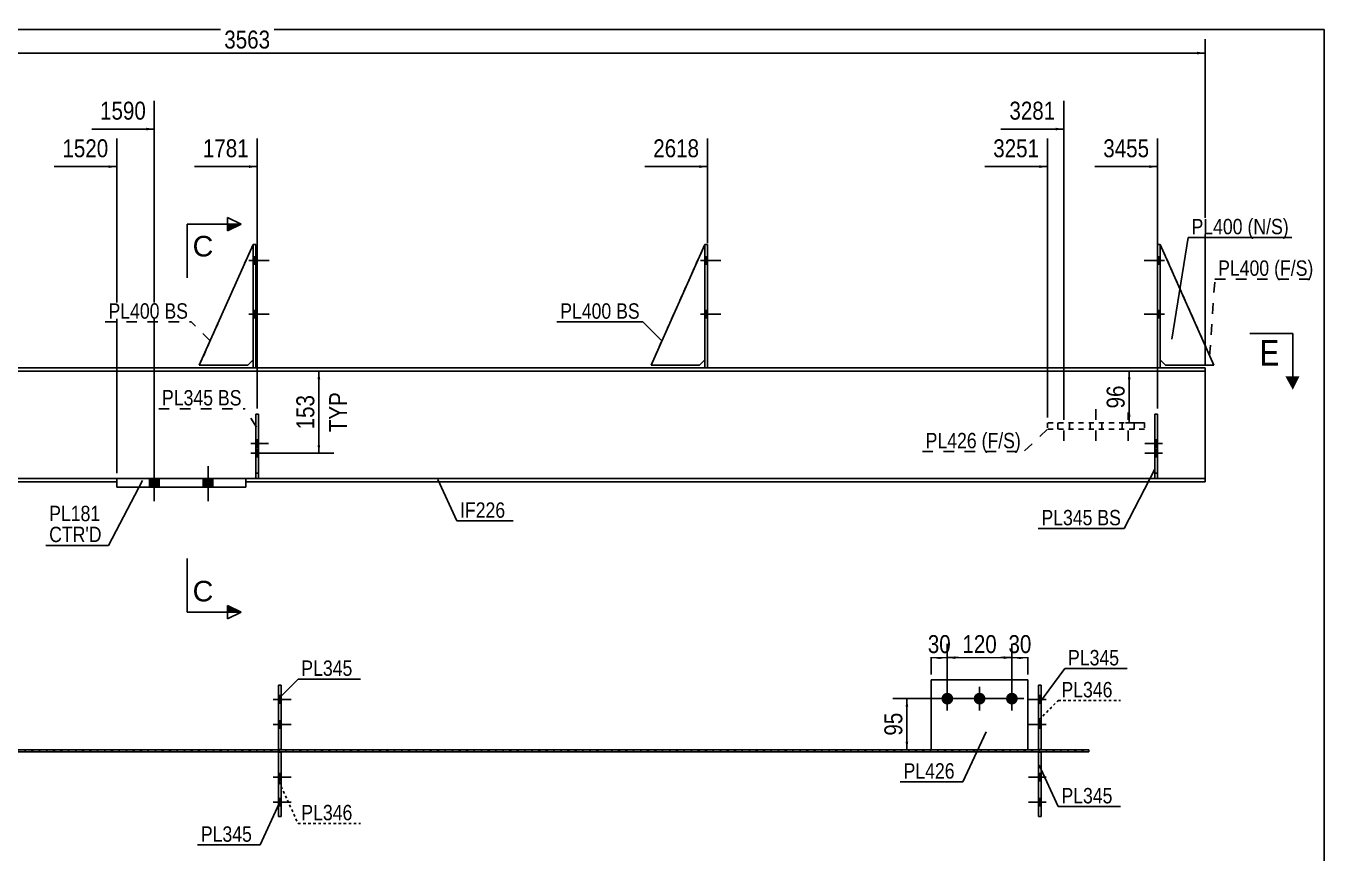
# Model space of a CAD drawing. Header units: millimetres. Extents: x -28 to 375, y -203 to 74.
# Drawn here: x 133.5 to 374.9, y -79.7 to 74.2 of the extents above; entities that cross this region are included whole.
import ezdxf

# ---------------------------------------------------------------- set-up
doc = ezdxf.new("R2010")
doc.units = ezdxf.units.MM
for name, pattern in [('DXK_LINE_DOT1', [1.8814, 0.9407, -0.9407]), ('DXK_LINE_DOT2', [3.9198, 1.9599, -1.9599]), ('DXK_LINE_DOT4', [0.9408, 0.4704, -0.4704])]:
    doc.linetypes.add(name, pattern=pattern)
doc.styles.add('Arial', font='ARIAL.TTF', dxfattribs={"height": 0.2})
doc.styles.add('Arial Narrow', font='ARIALN.TTF', dxfattribs={"height": 0.2})

# ---------------------------------------------------------------- blocks, each defined once
blk = doc.blocks.new('Unknown-623544159-1210')
at = {"color": 5, "linetype": 'Continuous'}
for p, q in [((374.85, 73.61), (-25.15, 73.61)), ((374.85, -203.39), (374.85, 73.61))]:
    blk.add_line(p, q, dxfattribs=at)
blk = doc.blocks.new('Part-623544159-4902 - 1231')
at = {"color": 7, "linetype": 'DXK_LINE_DOT1'}
for p, q in [((176.2, 2.03), (176.2, -9.97)), ((176.7, 2.03), (176.2, 2.03)), ((176.7, -9.97), (176.7, 2.03)), ((176.2, -9.97), (176.7, -9.97))]:
    blk.add_line(p, q, dxfattribs=at)
blk = doc.blocks.new('Bolt-623544159-1248 - 1231')
at = {"color": 3, "linetype": 'DXK_LINE_DOT2'}
for p, q in [((326.44, 2.9), (326.44, -3.9)), ((332.44, 2.9), (332.44, -3.9)), ((338.44, 2.9), (338.44, -3.9)), ((325.34, 0.4), (325.34, -0.8)), ((327.54, 0.4), (327.54, -0.8)), ((331.34, 0.4), (331.34, -0.8)), ((333.54, 0.4), (333.54, -0.8)), ((337.34, 0.4), (337.34, -0.8)), ((339.54, 0.4), (339.54, -0.8))]:
    blk.add_line(p, q, dxfattribs=at)
blk = doc.blocks.new('Part-623544159-1293 - 1231')
at = {"color": 2, "linetype": 'Continuous'}
for p, q in [((-1.62, 10), (352.75, 10)), ((175.7, 10.6), (92.2, 10.6)), ((259.7, 10.6), (176.2, 10.6)), ((343.89, 10.6), (260.2, 10.6)), ((352.75, 10.6), (344.39, 10.6)), ((352.75, 10.6), (352.75, 10))]:
    blk.add_line(p, q, dxfattribs=at)
at = {"color": 7, "linetype": 'DXK_LINE_DOT1'}
for p, q in [((176.2, 10.6), (175.7, 10.6)), ((260.2, 10.6), (259.7, 10.6)), ((344.39, 10.6), (343.89, 10.6))]:
    blk.add_line(p, q, dxfattribs=at)
blk = doc.blocks.new('Part-623544159-1439 - 1231')
at = {"color": 2, "linetype": 'Continuous'}
for p, q in [((344.39, 33.6), (343.89, 33.6)), ((343.89, 33.6), (343.89, 10.6)), ((344.39, 10.6), (344.39, 33.6)), ((343.89, 10.6), (344.39, 10.6))]:
    blk.add_line(p, q, dxfattribs=at)
blk = doc.blocks.new('Part-623544159-1315 - 1231')
at = {"color": 2, "linetype": 'Continuous'}
for p, q in [((1.86, -10.6), (1.86, -10)), ((8.2, -10), (1.86, -10)), ((150.33, -10.6), (1.86, -10.6)), ((150.33, -10), (8.7, -10))]:
    blk.add_line(p, q, dxfattribs=at)
at = {"color": 7, "linetype": 'DXK_LINE_DOT1'}
for p, q in [((8.7, -10), (8.2, -10)), ((150.33, -10.6), (150.33, -10))]:
    blk.add_line(p, q, dxfattribs=at)
blk = doc.blocks.new('Part-623544159-4914 - 1231')
at = {"color": 7, "linetype": 'DXK_LINE_DOT1'}
for p, q in [((165.7, 11.1), (175.7, 33.6)), ((175.7, 12.1), (174.7, 11.1)), ((174.7, 11.1), (165.7, 11.1))]:
    blk.add_line(p, q, dxfattribs=at)
blk = doc.blocks.new('Part-623544159-1368 - 1231')
at = {"color": 2, "linetype": 'Continuous'}
for p, q in [((150.33, -11.6), (150.33, -10)), ((174.33, -10), (150.33, -10)), ((174.33, -11.6), (150.33, -11.6)), ((174.33, -11.6), (174.33, -10))]:
    blk.add_line(p, q, dxfattribs=at)
blk = doc.blocks.new('Part-623544159-1440 - 1231')
at = {"color": 2, "linetype": 'Continuous'}
for p, q in [((354.39, 11.1), (344.39, 33.6)), ((344.39, 12.1), (345.39, 11.1)), ((345.39, 11.1), (354.39, 11.1))]:
    blk.add_line(p, q, dxfattribs=at)
at = {"color": 7, "linetype": 'DXK_LINE_DOT1'}
blk.add_line((344.39, 33.6), (344.39, 12.1), dxfattribs=at)
blk = doc.blocks.new('Part-623544159-1441 - 1231')
at = {"color": 7, "linetype": 'DXK_LINE_DOT1'}
for p, q in [((343.39, -9.97), (343.39, 2.03)), ((343.39, 2.03), (343.89, 2.03)), ((343.89, -9.97), (343.89, 2.03)), ((343.39, -8.97), (343.89, -8.97)), ((343.89, -9.97), (343.39, -9.97))]:
    blk.add_line(p, q, dxfattribs=at)
blk = doc.blocks.new('Part-623544159-1451 - 1231')
at = {"color": 2, "linetype": 'Continuous'}
for p, q in [((175.7, 10.6), (175.7, 33.6)), ((175.7, 33.6), (176.2, 33.6)), ((176.2, 33.6), (176.2, 10.6)), ((176.2, 10.6), (175.7, 10.6))]:
    blk.add_line(p, q, dxfattribs=at)
blk = doc.blocks.new('Part-623544159-1452 - 1231')
at = {"color": 2, "linetype": 'Continuous'}
for p, q in [((165.7, 11.1), (175.7, 33.6)), ((175.7, 12.1), (174.7, 11.1)), ((174.7, 11.1), (165.7, 11.1))]:
    blk.add_line(p, q, dxfattribs=at)
at = {"color": 7, "linetype": 'DXK_LINE_DOT1'}
blk.add_line((175.7, 33.6), (175.7, 12.1), dxfattribs=at)
blk = doc.blocks.new('Part-623544159-1453 - 1231')
at = {"color": 2, "linetype": 'Continuous'}
for p, q in [((176.2, -9.97), (176.2, 2.03)), ((176.2, 2.03), (176.7, 2.03)), ((176.7, 2.03), (176.7, -9.97)), ((176.7, -9.97), (176.2, -9.97))]:
    blk.add_line(p, q, dxfattribs=at)
at = {"color": 7, "linetype": 'DXK_LINE_DOT1'}
blk.add_line((176.2, -8.97), (176.7, -8.97), dxfattribs=at)
blk = doc.blocks.new('Part-623544159-1458 - 1231')
at = {"color": 2, "linetype": 'Continuous'}
for p, q in [((259.7, 10.6), (259.7, 33.6)), ((259.7, 33.6), (260.2, 33.6)), ((260.2, 33.6), (260.2, 10.6)), ((260.2, 10.6), (259.7, 10.6))]:
    blk.add_line(p, q, dxfattribs=at)
blk = doc.blocks.new('Bolt-623544159-4926 - 1231')
at = {"color": 3, "linetype": 'DXK_LINE_DOT2'}
for p, q in [((175.25, -3.48), (178.55, -3.48)), ((176.2, -2.78), (176.7, -2.78)), ((176.2, -4.18), (176.7, -4.18)), ((176.2, -4.57), (176.7, -4.57)), ((175.25, -5.27), (178.55, -5.27)), ((176.2, -5.97), (176.7, -5.97))]:
    blk.add_line(p, q, dxfattribs=at)
blk = doc.blocks.new('Part-623544159-1480 - 1231')
at = {"color": 7, "linetype": 'DXK_LINE_DOT1'}
for p, q in [((341.44, 0.4), (323.44, 0.4)), ((323.44, 0.4), (323.44, -0.8)), ((341.44, 0.4), (341.44, -0.8)), ((341.44, -0.8), (323.44, -0.8))]:
    blk.add_line(p, q, dxfattribs=at)
blk = doc.blocks.new('Part-623544159-1524 - 1231')
at = {"color": 2, "linetype": 'Continuous'}
for p, q in [((174.33, -10), (352.75, -10)), ((174.33, -10.6), (352.75, -10.6)), ((352.75, -10), (352.75, -10.6))]:
    blk.add_line(p, q, dxfattribs=at)
at = {"color": 7, "linetype": 'DXK_LINE_DOT1'}
blk.add_line((174.33, -10), (174.33, -10.6), dxfattribs=at)
blk = doc.blocks.new('Part-623544159-1540 - 1231')
at = {"color": 7, "linetype": 'DXK_LINE_DOT1'}
for p, q in [((-1.62, 10), (352.75, 10)), ((352.75, -10), (1.86, -10))]:
    blk.add_line(p, q, dxfattribs=at)
at = {"color": 2, "linetype": 'Continuous'}
blk.add_line((352.75, 10), (352.75, -10), dxfattribs=at)
blk = doc.blocks.new('Bolt-623544159-1542 - 1231')
at = {"linetype": 'Continuous'}
for points in [[(156.43, -11.6), (158.23, -11.6), (158.23, -10), (156.43, -10)], [(156.43, -11.6), (158.23, -11.6), (158.23, -10), (156.43, -10)], [(166.43, -11.6), (168.23, -11.6), (168.23, -10), (166.43, -10)], [(166.43, -11.6), (168.23, -11.6), (168.23, -10), (166.43, -10)]]:
    blk.add_hatch(color=3, dxfattribs=at).paths.add_polyline_path(points)
at = {"color": 3, "linetype": 'Continuous'}
for p, q in [((157.33, -14.2), (157.33, -7.7)), ((157.33, -14.2), (157.33, -7.7)), ((167.33, -14.2), (167.33, -7.7)), ((167.33, -14.2), (167.33, -7.7)), ((156.43, -11.6), (156.43, -10)), ((156.43, -11.6), (156.43, -10)), ((158.23, -11.6), (158.23, -10)), ((158.23, -11.6), (158.23, -10)), ((166.43, -11.6), (166.43, -10)), ((166.43, -11.6), (166.43, -10)), ((168.23, -11.6), (168.23, -10)), ((168.23, -11.6), (168.23, -10))]:
    blk.add_line(p, q, dxfattribs=at)
blk = doc.blocks.new('Bolt-623544159-1546 - 1231')
at = {"linetype": 'Continuous'}
for points in [[(344.39, 29.9), (344.39, 31.3), (343.89, 31.3), (343.89, 29.9)], [(344.39, 29.9), (344.39, 31.3), (343.89, 31.3), (343.89, 29.9)], [(344.39, 29.9), (344.39, 31.3), (343.89, 31.3), (343.89, 29.9)], [(344.39, 19.9), (344.39, 21.3), (343.89, 21.3), (343.89, 19.9)], [(344.39, 19.9), (344.39, 21.3), (343.89, 21.3), (343.89, 19.9)], [(344.39, 19.9), (344.39, 21.3), (343.89, 21.3), (343.89, 19.9)]]:
    blk.add_hatch(color=3, dxfattribs=at).paths.add_polyline_path(points)
at = {"color": 3, "linetype": 'Continuous'}
for p, q in [((345.19, 30.6), (341.39, 30.6)), ((345.19, 30.6), (341.39, 30.6)), ((345.19, 30.6), (341.39, 30.6)), ((344.39, 31.3), (343.89, 31.3)), ((344.39, 31.3), (343.89, 31.3)), ((344.39, 31.3), (343.89, 31.3)), ((344.39, 29.9), (343.89, 29.9)), ((344.39, 29.9), (343.89, 29.9)), ((344.39, 29.9), (343.89, 29.9)), ((345.19, 20.6), (341.39, 20.6)), ((345.19, 20.6), (341.39, 20.6)), ((345.19, 20.6), (341.39, 20.6)), ((344.39, 21.3), (343.89, 21.3)), ((344.39, 21.3), (343.89, 21.3)), ((344.39, 21.3), (343.89, 21.3)), ((344.39, 19.9), (343.89, 19.9)), ((344.39, 19.9), (343.89, 19.9)), ((344.39, 19.9), (343.89, 19.9))]:
    blk.add_line(p, q, dxfattribs=at)
blk = doc.blocks.new('Bolt-623544159-1550 - 1231')
at = {"linetype": 'Continuous'}
for points in [[(176.2, 29.9), (176.2, 31.3), (175.7, 31.3), (175.7, 29.9)], [(176.2, 29.9), (176.2, 31.3), (175.7, 31.3), (175.7, 29.9)], [(176.2, 29.9), (176.2, 31.3), (175.7, 31.3), (175.7, 29.9)], [(176.2, 19.9), (176.2, 21.3), (175.7, 21.3), (175.7, 19.9)], [(176.2, 19.9), (176.2, 21.3), (175.7, 21.3), (175.7, 19.9)], [(176.2, 19.9), (176.2, 21.3), (175.7, 21.3), (175.7, 19.9)]]:
    blk.add_hatch(color=3, dxfattribs=at).paths.add_polyline_path(points)
at = {"color": 3, "linetype": 'Continuous'}
for p, q in [((174.9, 30.6), (178.7, 30.6)), ((174.9, 30.6), (178.7, 30.6)), ((174.9, 30.6), (178.7, 30.6)), ((175.7, 31.3), (176.2, 31.3)), ((175.7, 31.3), (176.2, 31.3)), ((175.7, 31.3), (176.2, 31.3)), ((175.7, 29.9), (176.2, 29.9)), ((175.7, 29.9), (176.2, 29.9)), ((175.7, 29.9), (176.2, 29.9)), ((174.9, 20.6), (178.7, 20.6)), ((174.9, 20.6), (178.7, 20.6)), ((174.9, 20.6), (178.7, 20.6)), ((175.7, 21.3), (176.2, 21.3)), ((175.7, 21.3), (176.2, 21.3)), ((175.7, 21.3), (176.2, 21.3)), ((175.7, 19.9), (176.2, 19.9)), ((175.7, 19.9), (176.2, 19.9)), ((175.7, 19.9), (176.2, 19.9))]:
    blk.add_line(p, q, dxfattribs=at)
blk = doc.blocks.new('Bolt-623544159-1553 - 1231')
at = {"linetype": 'Continuous'}
for points in [[(260.2, 29.9), (260.2, 31.3), (259.7, 31.3), (259.7, 29.9)], [(260.2, 29.9), (260.2, 31.3), (259.7, 31.3), (259.7, 29.9)], [(260.2, 29.9), (260.2, 31.3), (259.7, 31.3), (259.7, 29.9)], [(260.2, 19.9), (260.2, 21.3), (259.7, 21.3), (259.7, 19.9)], [(260.2, 19.9), (260.2, 21.3), (259.7, 21.3), (259.7, 19.9)], [(260.2, 19.9), (260.2, 21.3), (259.7, 21.3), (259.7, 19.9)]]:
    blk.add_hatch(color=3, dxfattribs=at).paths.add_polyline_path(points)
at = {"color": 3, "linetype": 'Continuous'}
for p, q in [((258.9, 30.6), (262.7, 30.6)), ((258.9, 30.6), (262.7, 30.6)), ((258.9, 30.6), (262.7, 30.6)), ((259.7, 31.3), (260.2, 31.3)), ((259.7, 31.3), (260.2, 31.3)), ((259.7, 31.3), (260.2, 31.3)), ((259.7, 29.9), (260.2, 29.9)), ((259.7, 29.9), (260.2, 29.9)), ((259.7, 29.9), (260.2, 29.9)), ((258.9, 20.6), (262.7, 20.6)), ((258.9, 20.6), (262.7, 20.6)), ((258.9, 20.6), (262.7, 20.6)), ((259.7, 21.3), (260.2, 21.3)), ((259.7, 21.3), (260.2, 21.3)), ((259.7, 21.3), (260.2, 21.3)), ((259.7, 19.9), (260.2, 19.9)), ((259.7, 19.9), (260.2, 19.9)), ((259.7, 19.9), (260.2, 19.9))]:
    blk.add_line(p, q, dxfattribs=at)
blk = doc.blocks.new('Part-623544159-4901 - 1231')
at = {"color": 2, "linetype": 'Continuous'}
for p, q in [((249.7, 11.1), (259.7, 33.6)), ((259.7, 12.1), (258.7, 11.1)), ((258.7, 11.1), (249.7, 11.1))]:
    blk.add_line(p, q, dxfattribs=at)
at = {"color": 7, "linetype": 'DXK_LINE_DOT1'}
blk.add_line((259.7, 33.6), (259.7, 12.1), dxfattribs=at)
blk = doc.blocks.new('Part-623544159-4906 - 1231')
at = {"color": 2, "linetype": 'Continuous'}
for p, q in [((343.39, -9.97), (343.39, 2.03)), ((343.39, 2.03), (343.89, 2.03)), ((343.89, -9.97), (343.89, 2.03)), ((343.89, -9.97), (343.39, -9.97))]:
    blk.add_line(p, q, dxfattribs=at)
blk = doc.blocks.new('Part-623544159-4913 - 1231')
at = {"color": 7, "linetype": 'DXK_LINE_DOT1'}
for p, q in [((354.39, 11.1), (344.39, 33.6)), ((344.39, 12.1), (345.39, 11.1)), ((345.39, 11.1), (354.39, 11.1))]:
    blk.add_line(p, q, dxfattribs=at)
blk = doc.blocks.new('Part-623544159-4915 - 1231')
at = {"color": 7, "linetype": 'DXK_LINE_DOT1'}
for p, q in [((249.7, 11.1), (259.7, 33.6)), ((259.7, 12.1), (258.7, 11.1)), ((258.7, 11.1), (249.7, 11.1))]:
    blk.add_line(p, q, dxfattribs=at)
blk = doc.blocks.new('Bolt-623544159-4920 - 1231')
at = {"color": 3, "linetype": 'DXK_LINE_DOT2'}
for p, q in [((344.84, -3.48), (341.54, -3.48)), ((343.89, -2.78), (343.39, -2.78)), ((343.89, -4.18), (343.39, -4.18)), ((343.89, -4.57), (343.39, -4.57)), ((344.84, -5.27), (341.54, -5.27)), ((343.89, -5.97), (343.39, -5.97))]:
    blk.add_line(p, q, dxfattribs=at)
blk = doc.blocks.new('Bolt-623544159-4923 - 1231')
at = {"linetype": 'Continuous'}
for points in [[(176.2, -2.78), (176.2, -4.18), (176.7, -4.18), (176.7, -2.78)], [(176.2, -4.57), (176.2, -5.97), (176.7, -5.97), (176.7, -4.57)]]:
    blk.add_hatch(color=3, dxfattribs=at).paths.add_polyline_path(points)
at = {"color": 3, "linetype": 'Continuous'}
for p, q in [((175.25, -3.48), (178.55, -3.48)), ((176.2, -2.78), (176.7, -2.78)), ((176.2, -4.18), (176.7, -4.18)), ((176.2, -4.57), (176.7, -4.57)), ((175.25, -5.27), (178.55, -5.27)), ((176.2, -5.97), (176.7, -5.97))]:
    blk.add_line(p, q, dxfattribs=at)
blk = doc.blocks.new('Bolt-623544159-4929 - 1231')
at = {"linetype": 'Continuous'}
for points in [[(343.89, -4.18), (343.89, -2.78), (343.39, -2.78), (343.39, -4.18)], [(343.89, -5.97), (343.89, -4.57), (343.39, -4.57), (343.39, -5.97)]]:
    blk.add_hatch(color=3, dxfattribs=at).paths.add_polyline_path(points)
at = {"color": 3, "linetype": 'Continuous'}
for p, q in [((344.84, -3.48), (341.54, -3.48)), ((343.89, -2.78), (343.39, -2.78)), ((343.89, -4.18), (343.39, -4.18)), ((343.89, -4.57), (343.39, -4.57)), ((344.84, -5.27), (341.54, -5.27)), ((343.89, -5.97), (343.39, -5.97))]:
    blk.add_line(p, q, dxfattribs=at)
blk = doc.blocks.new('Bolt-623544159-2345 - 2341')
at = {"linetype": 'Continuous'}
for points in [[(305.9, -50.94, -1), (303.7, -50.94, -1)], [(311.9, -50.94, -1), (309.7, -50.94, -1)], [(317.9, -50.94, -1), (315.7, -50.94, -1)]]:
    blk.add_hatch(color=3, dxfattribs=at).paths.add_polyline_path(points)
at = {"color": 3, "linetype": 'Continuous'}
for p, q in [((304.8, -48.74), (304.8, -53.14)), ((310.8, -48.74), (310.8, -53.14)), ((316.8, -48.74), (316.8, -53.14)), ((302.6, -50.94), (307, -50.94)), ((308.6, -50.94), (313, -50.94)), ((314.6, -50.94), (319, -50.94))]:
    blk.add_line(p, q, dxfattribs=at)
blk = doc.blocks.new('Bolt-623544159-5061 - 2341')
at = {"linetype": 'Continuous'}
for points in [[(180.4, -64.84), (180.4, -66.24), (180.9, -66.24), (180.9, -64.84)], [(180.4, -69.51), (180.4, -70.91), (180.9, -70.91), (180.9, -69.51)]]:
    blk.add_hatch(color=3, dxfattribs=at).paths.add_polyline_path(points)
at = {"color": 3, "linetype": 'Continuous'}
for p, q in [((180.4, -64.84), (180.9, -64.84)), ((179.45, -65.54), (182.75, -65.54)), ((180.4, -66.24), (180.9, -66.24)), ((180.4, -69.51), (180.9, -69.51)), ((179.45, -70.21), (182.75, -70.21)), ((180.4, -70.91), (180.9, -70.91))]:
    blk.add_line(p, q, dxfattribs=at)
blk = doc.blocks.new('Part-623544159-2363 - 2341')
at = {"linetype": 'Continuous'}
h = blk.add_hatch(dxfattribs=at)
h.set_pattern_fill('', scale=0.3, style=0, pattern_type=0)
h.set_pattern_definition([(45, (331.1123, -60.8389), (-0.6735192, 0.6735192), [])])
h.paths.add_polyline_path([(13.61, -60.84), (331.11, -60.84), (331.11, -60.44), (13.61, -60.44)])
at = {"color": 2, "linetype": 'Continuous'}
for p, q in [((119.45, -60.44), (241.7, -60.44)), ((241.7, -60.84), (119.45, -60.84)), ((241.8, -60.44), (331.11, -60.44)), ((331.11, -60.84), (241.8, -60.84)), ((331.11, -60.44), (331.11, -60.84))]:
    blk.add_line(p, q, dxfattribs=at)
blk = doc.blocks.new('Part-623544159-5040 - 2341')
at = {"color": 2, "linetype": 'Continuous'}
for p, q in [((180.4, -60.41), (180.4, -48.41)), ((180.4, -48.41), (180.9, -48.41)), ((180.9, -48.41), (180.9, -60.41)), ((180.9, -60.41), (180.4, -60.41))]:
    blk.add_line(p, q, dxfattribs=at)
blk = doc.blocks.new('Part-623544159-2412 - 2341')
at = {"color": 2, "linetype": 'Continuous'}
for p, q in [((319.8, -47.44), (301.8, -47.44)), ((301.8, -47.44), (301.8, -60.44)), ((319.8, -60.44), (319.8, -47.44))]:
    blk.add_line(p, q, dxfattribs=at)
at = {"color": 7, "linetype": 'DXK_LINE_DOT1'}
blk.add_line((301.8, -60.44), (319.8, -60.44), dxfattribs=at)
blk = doc.blocks.new('Part-623544159-2418 - 2341')
at = {"color": 2, "linetype": 'Continuous'}
for p, q in [((180.4, -72.87), (180.4, -60.87)), ((180.4, -60.87), (180.9, -60.87)), ((180.9, -60.87), (180.9, -72.87)), ((180.9, -72.87), (180.4, -72.87))]:
    blk.add_line(p, q, dxfattribs=at)
blk = doc.blocks.new('Part-623544159-2430 - 2341')
at = {"color": 2, "linetype": 'Continuous'}
for p, q in [((322.26, -48.41), (321.76, -48.41)), ((321.76, -48.41), (321.76, -60.41)), ((322.26, -60.41), (322.26, -48.41)), ((321.76, -60.41), (322.26, -60.41))]:
    blk.add_line(p, q, dxfattribs=at)
blk = doc.blocks.new('Part-623544159-5044 - 2341')
at = {"color": 2, "linetype": 'Continuous'}
for p, q in [((322.26, -60.87), (321.76, -60.87)), ((321.76, -60.87), (321.76, -72.87)), ((322.26, -72.87), (322.26, -60.87)), ((321.76, -72.87), (322.26, -72.87))]:
    blk.add_line(p, q, dxfattribs=at)
blk = doc.blocks.new('Bolt-623544159-5058 - 2341')
at = {"linetype": 'Continuous'}
for points in [[(322.26, -51.77), (322.26, -50.37), (321.76, -50.37), (321.76, -51.77)], [(322.26, -56.44), (322.26, -55.04), (321.76, -55.04), (321.76, -56.44)]]:
    blk.add_hatch(color=3, dxfattribs=at).paths.add_polyline_path(points)
at = {"color": 3, "linetype": 'Continuous'}
for p, q in [((322.26, -50.37), (321.76, -50.37)), ((323.21, -51.07), (319.91, -51.07)), ((322.26, -51.77), (321.76, -51.77)), ((322.26, -55.04), (321.76, -55.04)), ((323.21, -55.74), (319.91, -55.74)), ((322.26, -56.44), (321.76, -56.44))]:
    blk.add_line(p, q, dxfattribs=at)
blk = doc.blocks.new('Bolt-623544159-5064 - 2341')
at = {"linetype": 'Continuous'}
for points in [[(180.9, -51.77), (180.9, -50.37), (180.4, -50.37), (180.4, -51.77)], [(180.9, -56.44), (180.9, -55.04), (180.4, -55.04), (180.4, -56.44)]]:
    blk.add_hatch(color=3, dxfattribs=at).paths.add_polyline_path(points)
at = {"color": 3, "linetype": 'Continuous'}
for p, q in [((180.4, -50.37), (180.9, -50.37)), ((179.45, -51.07), (182.75, -51.07)), ((180.4, -51.77), (180.9, -51.77)), ((180.4, -55.04), (180.9, -55.04)), ((179.45, -55.74), (182.75, -55.74)), ((180.4, -56.44), (180.9, -56.44))]:
    blk.add_line(p, q, dxfattribs=at)
blk = doc.blocks.new('Bolt-623544159-5067 - 2341')
at = {"linetype": 'Continuous'}
for points in [[(321.76, -64.84), (321.76, -66.24), (322.26, -66.24), (322.26, -64.84)], [(321.76, -69.51), (321.76, -70.91), (322.26, -70.91), (322.26, -69.51)]]:
    blk.add_hatch(color=3, dxfattribs=at).paths.add_polyline_path(points)
at = {"color": 3, "linetype": 'Continuous'}
for p, q in [((322.26, -64.84), (321.76, -64.84)), ((323.21, -65.54), (319.91, -65.54)), ((322.26, -66.24), (321.76, -66.24)), ((322.26, -69.51), (321.76, -69.51)), ((323.21, -70.21), (319.91, -70.21)), ((322.26, -70.91), (321.76, -70.91))]:
    blk.add_line(p, q, dxfattribs=at)
blk = doc.blocks.new('StraightDimension-623544159-7993 - 1231')
at = {"linetype": 'Continuous'}
blk.add_hatch(color=4, dxfattribs=at).paths.add_polyline_path([(324.94, 55.31), (326.44, 55.06), (324.94, 54.81)])
at = {"color": 4, "linetype": 'Continuous'}
for p, q in [((326.44, 1.4), (326.44, 60.31)), ((314.78, 55.06), (326.44, 55.06))]:
    blk.add_line(p, q, dxfattribs=at)
at = {"color": 0}
blk.add_wipeout([(325.57, 56.11), (325.57, 61.01), (315.64, 61.01), (315.64, 56.11)], dxfattribs=at)
at = {"color": 4, "style": 'Arial Narrow'}
blk.add_text('3281', height=3.34, dxfattribs=at).set_placement((316.34, 56.81))
blk = doc.blocks.new('StraightDimension-623544159-7994 - 1231')
at = {"linetype": 'Continuous'}
blk.add_hatch(color=4, dxfattribs=at).paths.add_polyline_path([(321.94, 48.31), (323.44, 48.06), (321.94, 47.81)])
at = {"color": 4, "linetype": 'Continuous'}
for p, q in [((323.44, 1.4), (323.44, 53.31)), ((311.78, 48.06), (323.44, 48.06))]:
    blk.add_line(p, q, dxfattribs=at)
at = {"color": 0}
blk.add_wipeout([(322.57, 49.11), (322.57, 54.01), (312.64, 54.01), (312.64, 49.11)], dxfattribs=at)
at = {"color": 4, "style": 'Arial Narrow'}
blk.add_text('3251', height=3.34, dxfattribs=at).set_placement((313.34, 49.81))
blk = doc.blocks.new('StraightDimension-623544159-7998 - 1231')
at = {"linetype": 'Continuous'}
blk.add_hatch(color=4, dxfattribs=at).paths.add_polyline_path([(148.83, 48.31), (150.33, 48.06), (148.83, 47.81)])
at = {"color": 4, "linetype": 'Continuous'}
for p, q in [((150.33, -9), (150.33, 53.31)), ((138.68, 48.06), (150.33, 48.06))]:
    blk.add_line(p, q, dxfattribs=at)
at = {"color": 0}
blk.add_wipeout([(149.47, 49.11), (149.47, 54.01), (139.54, 54.01), (139.54, 49.11)], dxfattribs=at)
at = {"color": 4, "style": 'Arial Narrow'}
blk.add_text('1520', height=3.34, dxfattribs=at).set_placement((140.24, 49.81))
blk = doc.blocks.new('StraightDimension-623544159-1639 - 1231')
at = {"linetype": 'Continuous'}
for points in [[(187.68, 8.5), (187.93, 10), (188.18, 8.5)], [(188.18, -3.77), (187.93, -5.27), (187.68, -3.77)]]:
    blk.add_hatch(color=4, dxfattribs=at).paths.add_polyline_path(points)
at = {"color": 4, "linetype": 'Continuous'}
for p, q in [((187.93, -5.27), (187.93, 10)), ((188.18, 10), (190.73, 10)), ((178.63, -5.27), (190.73, -5.27))]:
    blk.add_line(p, q, dxfattribs=at)
at = {"color": 0}
blk.add_wipeout([(187.78, 6.26), (182.88, 6.26), (182.88, -1.53), (187.78, -1.53)], dxfattribs=at)
at = {"color": 4, "style": 'Arial Narrow'}
blk.add_text('153', height=3.34, rotation=90.0002, dxfattribs=at).set_placement((187.08, -0.83))
at = {"color": 0, "linetype": 'Continuous'}
blk.add_wipeout([(193.88, 6.79), (188.98, 6.79), (188.98, -2.06), (193.88, -2.06)], dxfattribs=at)
at = {"color": 4, "linetype": 'Continuous', "style": 'Arial Narrow'}
blk.add_text('TYP', height=3.34, rotation=90.0002, dxfattribs=at).set_placement((193.18, -1.36))
blk = doc.blocks.new('StraightDimension-623544159-1654 - 1231')
at = {"linetype": 'Continuous'}
for points in [[(338.37, 8.5), (338.62, 10), (338.87, 8.5)], [(338.87, 1.9), (338.62, 0.4), (338.37, 1.9)]]:
    blk.add_hatch(color=4, dxfattribs=at).paths.add_polyline_path(points)
at = {"color": 4, "linetype": 'Continuous'}
for p, q in [((337.91, 10), (341.42, 10)), ((338.62, 0.4), (338.62, 10)), ((337.91, 0.4), (341.42, 0.4))]:
    blk.add_line(p, q, dxfattribs=at)
at = {"color": 0}
blk.add_wipeout([(338.47, 8.03), (333.57, 8.03), (333.57, 2.37), (338.47, 2.37)], dxfattribs=at)
at = {"color": 4, "style": 'Arial Narrow'}
blk.add_text('96', height=3.34, rotation=90.0002, dxfattribs=at).set_placement((337.77, 3.07))
blk = doc.blocks.new('StraightDimension-623544159-1674 - 1231')
at = {"linetype": 'Continuous'}
blk.add_hatch(color=4, dxfattribs=at).paths.add_polyline_path([(351.25, 69.44), (352.75, 69.19), (351.25, 68.94)])
at = {"color": 4, "linetype": 'Continuous'}
for p, q in [((352.75, 11), (352.75, 71.79)), ((-3.53, 69.19), (352.75, 69.19))]:
    blk.add_line(p, q, dxfattribs=at)
at = {"color": 0}
blk.add_wipeout([(179.57, 69.34), (179.57, 74.24), (169.64, 74.24), (169.64, 69.34)], dxfattribs=at)
at = {"color": 4, "style": 'Arial Narrow'}
blk.add_text('3563', height=3.34, dxfattribs=at).set_placement((170.34, 70.04))
blk = doc.blocks.new('StraightDimension-623544159-7992 - 1231')
at = {"linetype": 'Continuous'}
blk.add_hatch(color=4, dxfattribs=at).paths.add_polyline_path([(342.39, 48.31), (343.89, 48.06), (342.39, 47.81)])
at = {"color": 4, "linetype": 'Continuous'}
for p, q in [((343.89, 3.03), (343.89, 53.31)), ((332.23, 48.06), (343.89, 48.06))]:
    blk.add_line(p, q, dxfattribs=at)
at = {"color": 0}
blk.add_wipeout([(343.03, 49.11), (343.03, 54.01), (333.1, 54.01), (333.1, 49.11)], dxfattribs=at)
at = {"color": 4, "style": 'Arial Narrow'}
blk.add_text('3455', height=3.34, dxfattribs=at).set_placement((333.8, 49.81))
blk = doc.blocks.new('StraightDimension-623544159-7995 - 1231')
at = {"linetype": 'Continuous'}
blk.add_hatch(color=4, dxfattribs=at).paths.add_polyline_path([(258.7, 48.31), (260.2, 48.06), (258.7, 47.81)])
at = {"color": 4, "linetype": 'Continuous'}
for p, q in [((260.2, 33.84), (260.2, 53.31)), ((248.55, 48.06), (260.2, 48.06))]:
    blk.add_line(p, q, dxfattribs=at)
at = {"color": 0}
blk.add_wipeout([(259.34, 49.11), (259.34, 54.01), (249.41, 54.01), (249.41, 49.11)], dxfattribs=at)
at = {"color": 4, "style": 'Arial Narrow'}
blk.add_text('2618', height=3.34, dxfattribs=at).set_placement((250.11, 49.81))
blk = doc.blocks.new('StraightDimension-623544159-7996 - 1231')
at = {"linetype": 'Continuous'}
blk.add_hatch(color=4, dxfattribs=at).paths.add_polyline_path([(174.95, 48.31), (176.45, 48.06), (174.95, 47.81)])
at = {"color": 4, "linetype": 'Continuous'}
for p, q in [((176.45, 3.03), (176.45, 53.31)), ((164.79, 48.06), (176.45, 48.06))]:
    blk.add_line(p, q, dxfattribs=at)
at = {"color": 0}
blk.add_wipeout([(175.59, 49.11), (175.59, 54.01), (165.66, 54.01), (165.66, 49.11)], dxfattribs=at)
at = {"color": 4, "style": 'Arial Narrow'}
blk.add_text('1781', height=3.34, dxfattribs=at).set_placement((166.36, 49.81))
blk = doc.blocks.new('StraightDimension-623544159-7997 - 1231')
at = {"linetype": 'Continuous'}
blk.add_hatch(color=4, dxfattribs=at).paths.add_polyline_path([(155.83, 55.31), (157.33, 55.06), (155.83, 54.81)])
at = {"color": 4, "linetype": 'Continuous'}
for p, q in [((157.33, -9), (157.33, 60.31)), ((145.68, 55.06), (157.33, 55.06))]:
    blk.add_line(p, q, dxfattribs=at)
at = {"color": 0}
blk.add_wipeout([(156.47, 56.11), (156.47, 61.01), (146.54, 61.01), (146.54, 56.11)], dxfattribs=at)
at = {"color": 4, "style": 'Arial Narrow'}
blk.add_text('1590', height=3.34, dxfattribs=at).set_placement((147.24, 56.81))
blk = doc.blocks.new('StraightDimension-623544159-2490 - 2341')
at = {"linetype": 'Continuous'}
for points in [[(297.03, -52.44), (297.28, -50.94), (297.53, -52.44)], [(297.53, -58.94), (297.28, -60.44), (297.03, -58.94)]]:
    blk.add_hatch(color=4, dxfattribs=at).paths.add_polyline_path(points)
at = {"color": 4, "linetype": 'Continuous'}
for p, q in [((315.8, -50.94), (294.68, -50.94)), ((297.28, -60.44), (297.28, -50.94)), ((309.8, -60.44), (294.68, -60.44))]:
    blk.add_line(p, q, dxfattribs=at)
at = {"color": 0}
blk.add_wipeout([(297.13, -52.86), (292.23, -52.86), (292.23, -58.52), (297.13, -58.52)], dxfattribs=at)
at = {"color": 4, "style": 'Arial Narrow'}
blk.add_text('95', height=3.34, rotation=90.0002, dxfattribs=at).set_placement((296.43, -57.82))
blk = doc.blocks.new('StraightDimension-623544159-2459 - 2341')
at = {"linetype": 'Continuous'}
for points in [[(303.3, -43.56), (301.8, -43.31), (303.3, -43.06)], [(303.3, -43.06), (304.8, -43.31), (303.3, -43.56)]]:
    blk.add_hatch(color=4, dxfattribs=at).paths.add_polyline_path(points)
at = {"color": 4, "linetype": 'Continuous'}
for p, q in [((301.8, -46.44), (301.8, -40.71)), ((304.8, -49.94), (304.8, -40.71)), ((301.8, -43.31), (304.8, -43.31))]:
    blk.add_line(p, q, dxfattribs=at)
at = {"color": 0}
blk.add_wipeout([(306.14, -43.16), (306.14, -38.26), (300.47, -38.26), (300.47, -43.16)], dxfattribs=at)
at = {"color": 4, "style": 'Arial Narrow'}
blk.add_text('30', height=3.34, dxfattribs=at).set_placement((301.17, -42.46))
blk = doc.blocks.new('StraightDimension-623544159-2469 - 2341')
at = {"linetype": 'Continuous'}
for points in [[(318.3, -43.56), (316.8, -43.31), (318.3, -43.06)], [(318.3, -43.06), (319.8, -43.31), (318.3, -43.56)]]:
    blk.add_hatch(color=4, dxfattribs=at).paths.add_polyline_path(points)
at = {"color": 4, "linetype": 'Continuous'}
for p, q in [((316.8, -49.94), (316.8, -40.71)), ((319.8, -46.44), (319.8, -40.71)), ((316.8, -43.31), (319.8, -43.31))]:
    blk.add_line(p, q, dxfattribs=at)
at = {"color": 0}
blk.add_wipeout([(321.14, -43.16), (321.14, -38.26), (315.47, -38.26), (315.47, -43.16)], dxfattribs=at)
at = {"color": 4, "style": 'Arial Narrow'}
blk.add_text('30', height=3.34, dxfattribs=at).set_placement((316.17, -42.46))
blk = doc.blocks.new('StraightDimension-623544159-2479 - 2341')
at = {"linetype": 'Continuous'}
for points in [[(306.3, -43.56), (304.8, -43.31), (306.3, -43.06)], [(315.3, -43.06), (316.8, -43.31), (315.3, -43.56)]]:
    blk.add_hatch(color=4, dxfattribs=at).paths.add_polyline_path(points)
at = {"color": 4, "linetype": 'Continuous'}
for p, q in [((304.8, -49.94), (304.8, -40.71)), ((316.8, -49.94), (316.8, -40.71)), ((304.8, -43.31), (316.8, -43.31))]:
    blk.add_line(p, q, dxfattribs=at)
at = {"color": 0}
blk.add_wipeout([(314.7, -43.16), (314.7, -38.26), (306.9, -38.26), (306.9, -43.16)], dxfattribs=at)
at = {"color": 4, "style": 'Arial Narrow'}
blk.add_text('120', height=3.34, dxfattribs=at).set_placement((307.6, -42.46))
blk = doc.blocks.new('Mark-623544159-1520 - 1231')
at = {"color": 0}
blk.add_wipeout([(222.59, -17.28), (222.59, -14.28), (214.18, -14.28), (214.18, -17.28)], dxfattribs=at)
blk.add_wipeout([(222.59, -17.28), (222.59, -14.28), (214.18, -14.28), (214.18, -17.28)], dxfattribs=at)
at = {"color": 7, "linetype": 'Continuous'}
for p, q in [((210.05, -10.15), (213.58, -17.88)), ((213.58, -17.88), (224.09, -17.88))]:
    blk.add_line(p, q, dxfattribs=at)
at = {"color": 3, "style": 'Arial Narrow'}
blk.add_text('IF226', height=2.863, dxfattribs=at).set_placement((214.18, -17.28))
blk = doc.blocks.new('Mark-623544159-1364 - 1231')
at = {"color": 7, "linetype": 'Continuous'}
blk.add_line((155.16, -10.35), (148.78, -22.41), dxfattribs=at)
at = {"color": 0}
blk.add_wipeout([(147.28, -17.91), (147.28, -14.91), (137.78, -14.91), (137.78, -17.91)], dxfattribs=at)
blk.add_wipeout([(147.28, -17.91), (147.28, -14.91), (137.78, -14.91), (137.78, -17.91)], dxfattribs=at)
blk.add_wipeout([(147.53, -21.81), (147.53, -18.81), (137.78, -18.81), (137.78, -21.81)], dxfattribs=at)
blk.add_wipeout([(147.53, -21.81), (147.53, -18.81), (137.78, -18.81), (137.78, -21.81)], dxfattribs=at)
at = {"color": 7, "linetype": 'Continuous'}
blk.add_line((137.18, -22.41), (148.78, -22.41), dxfattribs=at)
at = {"color": 3, "style": 'Arial Narrow'}
blk.add_text('PL181', height=2.863, dxfattribs=at).set_placement((137.78, -17.91))
at = {"color": 1, "style": 'Arial Narrow'}
blk.add_text("CTR'D", height=2.863, dxfattribs=at).set_placement((137.78, -21.81))
blk = doc.blocks.new('Mark-623544159-1476 - 1231')
at = {"color": 0}
blk.add_wipeout([(310.27, -4.35), (310.27, -1.35), (300.77, -1.35), (300.77, -4.35)], dxfattribs=at)
blk.add_wipeout([(310.27, -4.35), (310.27, -1.35), (300.77, -1.35), (300.77, -4.35)], dxfattribs=at)
blk.add_wipeout([(318.47, -4.35), (318.47, -1.35), (311.17, -1.35), (311.17, -4.35)], dxfattribs=at)
blk.add_wipeout([(318.47, -4.35), (318.47, -1.35), (311.17, -1.35), (311.17, -4.35)], dxfattribs=at)
at = {"color": 7, "linetype": 'DXK_LINE_DOT2'}
for p in [(323.44, -0.8), (300.17, -4.95)]:
    blk.add_line(p, (319.07, -4.95), dxfattribs=at)
at = {"color": 3, "style": 'Arial Narrow'}
for s, p in [('PL426', (300.77, -4.35)), ('(F/', (311.17, -4.35)), ('S)', (315.18, -4.35))]:
    blk.add_text(s, height=2.863, dxfattribs=at).set_placement(p)
blk = doc.blocks.new('Mark-623544159-3813 - 1231')
at = {"color": 0}
blk.add_wipeout([(359.72, 35.48), (359.72, 38.48), (350.21, 38.48), (350.21, 35.48)], dxfattribs=at)
blk.add_wipeout([(359.72, 35.48), (359.72, 38.48), (350.21, 38.48), (350.21, 35.48)], dxfattribs=at)
at = {"color": 7, "linetype": 'Continuous'}
blk.add_line((346.56, 15.94), (349.61, 34.88), dxfattribs=at)
at = {"color": 0}
blk.add_wipeout([(368.28, 35.48), (368.28, 38.48), (360.62, 38.48), (360.62, 35.48)], dxfattribs=at)
blk.add_wipeout([(368.28, 35.48), (368.28, 38.48), (360.62, 38.48), (360.62, 35.48)], dxfattribs=at)
at = {"color": 7, "linetype": 'Continuous'}
blk.add_line((349.61, 34.88), (368.88, 34.88), dxfattribs=at)
at = {"color": 3, "style": 'Arial Narrow'}
for s, p in [('PL400', (350.21, 35.48)), ('(N/', (360.62, 35.48)), ('S)', (365, 35.48))]:
    blk.add_text(s, height=2.863, dxfattribs=at).set_placement(p)
blk = doc.blocks.new('SectionMark-623544159-1871 - 1231')
at = {"linetype": 'Continuous'}
for points in [[(170.95, 36.1), (170.95, 37.35), (173.45, 37.35)], [(170.95, -34.84), (170.95, -33.59), (173.45, -34.84)]]:
    blk.add_hatch(color=30, dxfattribs=at).paths.add_polyline_path(points)
at = {"color": 30, "linetype": 'Continuous'}
for p, q in [((163.45, 37.35), (173.45, 37.35)), ((170.95, 36.1), (170.95, 38.6)), ((170.95, 38.6), (173.45, 37.35)), ((173.45, 37.35), (170.95, 36.1)), ((173.45, -34.84), (170.95, -33.59)), ((170.95, -33.59), (170.95, -36.09)), ((163.45, -34.84), (173.45, -34.84)), ((173.45, -34.84), (170.95, -36.09))]:
    blk.add_line(p, q, dxfattribs=at)
at = {"color": 0, "linetype": 'Continuous'}
for points in [[(168.31, 31.35), (168.31, 35.35), (164.45, 35.35), (164.45, 31.35)], [(168.31, -32.84), (168.31, -28.84), (164.45, -28.84), (164.45, -32.84)]]:
    blk.add_wipeout(points, dxfattribs=at)
at = {"color": 30, "linetype": 'Continuous'}
for p, q in [((163.45, 37.35), (163.45, 27.35)), ((163.45, -34.84), (163.45, -24.84))]:
    blk.add_line(p, q, dxfattribs=at)
at = {"color": 96, "linetype": 'Continuous', "style": 'Arial'}
for p in [(164.45, 31.35), (164.45, -32.84)]:
    blk.add_text('C', height=3.82, dxfattribs=at).set_placement(p)
blk = doc.blocks.new('SectionMark-623544159-1869 - 1231')
at = {"linetype": 'Continuous'}
blk.add_hatch(color=30, dxfattribs=at).paths.add_polyline_path([(370.3, 9.03), (369.05, 6.53), (367.67, 9.03)])
at = {"color": 30, "linetype": 'Continuous'}
blk.add_line((369.05, 17.03), (369.05, 9.03), dxfattribs=at)
at = {"color": 0, "linetype": 'Continuous'}
blk.add_wipeout([(366.55, 11.03), (366.55, 16.03), (362.89, 16.03), (362.89, 11.03)], dxfattribs=at)
at = {"color": 30, "linetype": 'Continuous'}
blk.add_line((369.05, 17.03), (361.05, 17.03), dxfattribs=at)
at = {"color": 6, "linetype": 'Continuous', "style": 'Arial Narrow'}
blk.add_text('E', height=4.77, dxfattribs=at).set_placement((362.89, 11.03))
blk = doc.blocks.new('MarkSet-623544159-5106 - 1231')
at = {"color": 0}
blk.add_wipeout([(242.31, 19.76), (242.31, 22.76), (232.81, 22.76), (232.81, 19.76)], dxfattribs=at)
blk.add_wipeout([(242.31, 19.76), (242.31, 22.76), (232.81, 22.76), (232.81, 19.76)], dxfattribs=at)
blk.add_wipeout([(247.6, 19.76), (247.6, 22.76), (243.21, 22.76), (243.21, 19.76)], dxfattribs=at)
blk.add_wipeout([(247.6, 19.76), (247.6, 22.76), (243.21, 22.76), (243.21, 19.76)], dxfattribs=at)
at = {"color": 7, "linetype": 'Continuous'}
for p in [(232.21, 19.16), (251.73, 15.63)]:
    blk.add_line(p, (248.2, 19.16), dxfattribs=at)
at = {"color": 3, "style": 'Arial Narrow'}
for s, p in [('PL400', (232.81, 19.76)), ('BS', (243.21, 19.76))]:
    blk.add_text(s, height=2.863, dxfattribs=at).set_placement(p)
blk = doc.blocks.new('Mark-623544159-5131 - 1231')
at = {"color": 0}
blk.add_wipeout([(364.67, 27.75), (364.67, 30.75), (355.16, 30.75), (355.16, 27.75)], dxfattribs=at)
blk.add_wipeout([(364.67, 27.75), (364.67, 30.75), (355.16, 30.75), (355.16, 27.75)], dxfattribs=at)
at = {"color": 7, "linetype": 'DXK_LINE_DOT2'}
blk.add_line((353.58, 12.88), (354.56, 27.15), dxfattribs=at)
at = {"color": 0}
blk.add_wipeout([(372.87, 27.75), (372.87, 30.75), (365.57, 30.75), (365.57, 27.75)], dxfattribs=at)
blk.add_wipeout([(372.87, 27.75), (372.87, 30.75), (365.57, 30.75), (365.57, 27.75)], dxfattribs=at)
at = {"color": 7, "linetype": 'DXK_LINE_DOT2'}
blk.add_line((354.56, 27.15), (373.47, 27.15), dxfattribs=at)
at = {"color": 3, "style": 'Arial Narrow'}
for s, p in [('PL400', (355.16, 27.75)), ('(F/', (365.57, 27.75)), ('S)', (369.58, 27.75))]:
    blk.add_text(s, height=2.863, dxfattribs=at).set_placement(p)
blk = doc.blocks.new('MarkSet-623544159-6966 - 1231')
at = {"color": 0}
blk.add_wipeout([(331.8, -18.68), (331.8, -15.68), (322.3, -15.68), (322.3, -18.68)], dxfattribs=at)
blk.add_wipeout([(331.8, -18.68), (331.8, -15.68), (322.3, -15.68), (322.3, -18.68)], dxfattribs=at)
blk.add_wipeout([(337.09, -18.68), (337.09, -15.68), (332.7, -15.68), (332.7, -18.68)], dxfattribs=at)
blk.add_wipeout([(337.09, -18.68), (337.09, -15.68), (332.7, -15.68), (332.7, -18.68)], dxfattribs=at)
at = {"color": 7, "linetype": 'Continuous'}
for p in [(343.39, -8.23), (321.7, -19.28)]:
    blk.add_line(p, (337.69, -19.28), dxfattribs=at)
at = {"color": 3, "style": 'Arial Narrow'}
for s, p in [('PL345', (322.3, -18.68)), ('BS', (332.7, -18.68))]:
    blk.add_text(s, height=2.863, dxfattribs=at).set_placement(p)
blk = doc.blocks.new('MarkSet-623544159-6993 - 1231')
at = {"color": 0}
blk.add_wipeout([(168.26, 3.62), (168.26, 6.62), (158.76, 6.62), (158.76, 3.62)], dxfattribs=at)
blk.add_wipeout([(168.26, 3.62), (168.26, 6.62), (158.76, 6.62), (158.76, 3.62)], dxfattribs=at)
blk.add_wipeout([(173.54, 3.62), (173.54, 6.62), (169.16, 6.62), (169.16, 3.62)], dxfattribs=at)
blk.add_wipeout([(173.54, 3.62), (173.54, 6.62), (169.16, 6.62), (169.16, 3.62)], dxfattribs=at)
at = {"color": 7, "linetype": 'DXK_LINE_DOT2'}
for p in [(158.16, 3.02), (176.33, -0.4)]:
    blk.add_line(p, (174.14, 3.02), dxfattribs=at)
at = {"color": 3, "style": 'Arial Narrow'}
for s, p in [('PL345', (158.76, 3.62)), ('BS', (169.16, 3.62))]:
    blk.add_text(s, height=2.863, dxfattribs=at).set_placement(p)
blk = doc.blocks.new('MarkSet-623544159-7883 - 1231')
at = {"color": 0}
blk.add_wipeout([(158.31, 19.77), (158.31, 22.77), (148.81, 22.77), (148.81, 19.77)], dxfattribs=at)
blk.add_wipeout([(158.31, 19.77), (158.31, 22.77), (148.81, 22.77), (148.81, 19.77)], dxfattribs=at)
blk.add_wipeout([(163.6, 19.77), (163.6, 22.77), (159.21, 22.77), (159.21, 19.77)], dxfattribs=at)
blk.add_wipeout([(163.6, 19.77), (163.6, 22.77), (159.21, 22.77), (159.21, 19.77)], dxfattribs=at)
at = {"color": 7, "linetype": 'DXK_LINE_DOT2'}
for p in [(148.21, 19.17), (167.73, 15.63)]:
    blk.add_line(p, (164.2, 19.17), dxfattribs=at)
at = {"color": 3, "style": 'Arial Narrow'}
for s, p in [('PL400', (148.81, 19.77)), ('BS', (159.21, 19.77))]:
    blk.add_text(s, height=2.863, dxfattribs=at).set_placement(p)
blk = doc.blocks.new('Mark-623544159-2408 - 2341')
at = {"color": 7, "linetype": 'Continuous'}
blk.add_line((312.01, -57.09), (307.66, -66.42), dxfattribs=at)
at = {"color": 0}
blk.add_wipeout([(306.16, -65.82), (306.16, -62.82), (296.66, -62.82), (296.66, -65.82)], dxfattribs=at)
blk.add_wipeout([(306.16, -65.82), (306.16, -62.82), (296.66, -62.82), (296.66, -65.82)], dxfattribs=at)
at = {"color": 7, "linetype": 'Continuous'}
blk.add_line((296.06, -66.42), (307.66, -66.42), dxfattribs=at)
at = {"color": 3, "style": 'Arial Narrow'}
blk.add_text('PL426', height=2.863, dxfattribs=at).set_placement((296.66, -65.82))
blk = doc.blocks.new('Mark-623544159-5149 - 2341')
at = {"color": 0}
blk.add_wipeout([(194.17, -46.7), (194.17, -43.7), (184.67, -43.7), (184.67, -46.7)], dxfattribs=at)
blk.add_wipeout([(194.17, -46.7), (194.17, -43.7), (184.67, -43.7), (184.67, -46.7)], dxfattribs=at)
at = {"color": 7, "linetype": 'Continuous'}
for p, q in [((180.53, -50.84), (184.07, -47.3)), ((184.07, -47.3), (195.67, -47.3))]:
    blk.add_line(p, q, dxfattribs=at)
at = {"color": 3, "style": 'Arial Narrow'}
blk.add_text('PL345', height=2.863, dxfattribs=at).set_placement((184.67, -46.7))
blk = doc.blocks.new('Mark-623544159-5152 - 2341')
at = {"color": 0}
blk.add_wipeout([(335.52, -70.43), (335.52, -67.43), (326.02, -67.43), (326.02, -70.43)], dxfattribs=at)
blk.add_wipeout([(335.52, -70.43), (335.52, -67.43), (326.02, -67.43), (326.02, -70.43)], dxfattribs=at)
at = {"color": 7, "linetype": 'Continuous'}
for p, q in [((321.89, -63.3), (325.42, -71.03)), ((325.42, -71.03), (337.02, -71.03))]:
    blk.add_line(p, q, dxfattribs=at)
at = {"color": 3, "style": 'Arial Narrow'}
blk.add_text('PL345', height=2.863, dxfattribs=at).set_placement((326.02, -70.43))
blk = doc.blocks.new('Mark-623544159-2419 - 2341')
at = {"color": 0}
blk.add_wipeout([(194.17, -73.57), (194.17, -70.57), (184.67, -70.57), (184.67, -73.57)], dxfattribs=at)
blk.add_wipeout([(194.17, -73.57), (194.17, -70.57), (184.67, -70.57), (184.67, -73.57)], dxfattribs=at)
at = {"color": 7, "linetype": 'DXK_LINE_DOT4'}
for p, q in [((180.53, -66.44), (184.07, -74.17)), ((184.07, -74.17), (195.67, -74.17))]:
    blk.add_line(p, q, dxfattribs=at)
at = {"color": 3, "style": 'Arial Narrow'}
blk.add_text('PL346', height=2.863, dxfattribs=at).set_placement((184.67, -73.57))
blk = doc.blocks.new('Mark-623544159-2431 - 2341')
at = {"color": 0}
blk.add_wipeout([(335.52, -50.7), (335.52, -47.7), (326.02, -47.7), (326.02, -50.7)], dxfattribs=at)
blk.add_wipeout([(335.52, -50.7), (335.52, -47.7), (326.02, -47.7), (326.02, -50.7)], dxfattribs=at)
at = {"color": 7, "linetype": 'DXK_LINE_DOT4'}
for p, q in [((321.89, -54.84), (325.42, -51.3)), ((325.42, -51.3), (337.02, -51.3))]:
    blk.add_line(p, q, dxfattribs=at)
at = {"color": 3, "style": 'Arial Narrow'}
blk.add_text('PL346', height=2.863, dxfattribs=at).set_placement((326.02, -50.7))
blk = doc.blocks.new('Mark-623544159-3799 - 2341')
at = {"color": 7, "linetype": 'Continuous'}
blk.add_line((180.53, -70.44), (177, -78.17), dxfattribs=at)
at = {"color": 0}
blk.add_wipeout([(175.5, -77.57), (175.5, -74.57), (165.99, -74.57), (165.99, -77.57)], dxfattribs=at)
blk.add_wipeout([(175.5, -77.57), (175.5, -74.57), (165.99, -74.57), (165.99, -77.57)], dxfattribs=at)
at = {"color": 7, "linetype": 'Continuous'}
blk.add_line((165.39, -78.17), (177, -78.17), dxfattribs=at)
at = {"color": 3, "style": 'Arial Narrow'}
blk.add_text('PL345', height=2.863, dxfattribs=at).set_placement((165.99, -77.57))
blk = doc.blocks.new('Mark-623544159-3835 - 2341')
at = {"color": 0}
blk.add_wipeout([(336.76, -44.75), (336.76, -41.75), (327.25, -41.75), (327.25, -44.75)], dxfattribs=at)
blk.add_wipeout([(336.76, -44.75), (336.76, -41.75), (327.25, -41.75), (327.25, -44.75)], dxfattribs=at)
at = {"color": 7, "linetype": 'Continuous'}
for p, q in [((321.76, -51.99), (326.65, -45.35)), ((326.65, -45.35), (338.26, -45.35))]:
    blk.add_line(p, q, dxfattribs=at)
at = {"color": 3, "style": 'Arial Narrow'}
blk.add_text('PL345', height=2.863, dxfattribs=at).set_placement((327.25, -44.75))

msp = doc.modelspace()

# ---------------------------------------------------------------- block references
for name in ['Unknown-623544159-1210', 'Part-623544159-4914 - 1231', 'Part-623544159-1452 - 1231', 'Part-623544159-1451 - 1231', 'Part-623544159-4901 - 1231', 'Part-623544159-4915 - 1231', 'Part-623544159-1458 - 1231', 'Part-623544159-1439 - 1231', 'Part-623544159-1440 - 1231', 'Part-623544159-4913 - 1231', 'Bolt-623544159-1550 - 1231', 'Bolt-623544159-1553 - 1231', 'Bolt-623544159-1546 - 1231', 'Part-623544159-1293 - 1231', 'Part-623544159-1540 - 1231', 'Bolt-623544159-1248 - 1231', 'Part-623544159-4902 - 1231', 'Part-623544159-1453 - 1231', 'Part-623544159-1480 - 1231', 'Part-623544159-1441 - 1231', 'Part-623544159-4906 - 1231', 'Bolt-623544159-4926 - 1231', 'Bolt-623544159-4923 - 1231', 'Bolt-623544159-4920 - 1231', 'Bolt-623544159-4929 - 1231', 'Bolt-623544159-1542 - 1231', 'Part-623544159-1315 - 1231', 'Part-623544159-1368 - 1231', 'Part-623544159-1524 - 1231', 'Part-623544159-2412 - 2341', 'Bolt-623544159-5064 - 2341', 'Part-623544159-5040 - 2341', 'Bolt-623544159-2345 - 2341', 'Bolt-623544159-5058 - 2341', 'Part-623544159-2430 - 2341', 'Part-623544159-2363 - 2341', 'Part-623544159-2418 - 2341', 'Part-623544159-5044 - 2341', 'Bolt-623544159-5061 - 2341', 'Bolt-623544159-5067 - 2341']:
    msp.add_blockref(name, (0, 0))

# ---------------------------------------------------------------- next in the draw order: block references
for name in ['StraightDimension-623544159-7993 - 1231', 'StraightDimension-623544159-7998 - 1231', 'StraightDimension-623544159-1639 - 1231', 'StraightDimension-623544159-1654 - 1231', 'Mark-623544159-1476 - 1231', 'MarkSet-623544159-6966 - 1231', 'Mark-623544159-1364 - 1231', 'Mark-623544159-1520 - 1231', 'Mark-623544159-5149 - 2341', 'StraightDimension-623544159-2490 - 2341', 'Mark-623544159-5152 - 2341', 'Mark-623544159-2419 - 2341']:
    msp.add_blockref(name, (0, 0))

# ---------------------------------------------------------------- next in the draw order: block references
for name in ['StraightDimension-623544159-7994 - 1231', 'StraightDimension-623544159-2459 - 2341', 'StraightDimension-623544159-2469 - 2341', 'Mark-623544159-2408 - 2341', 'Mark-623544159-3799 - 2341']:
    msp.add_blockref(name, (0, 0))

# ---------------------------------------------------------------- next in the draw order: block references
for name in ['StraightDimension-623544159-1674 - 1231', 'StraightDimension-623544159-2479 - 2341', 'Mark-623544159-2431 - 2341']:
    msp.add_blockref(name, (0, 0))

# ---------------------------------------------------------------- next in the draw order: block references
for name in ['StraightDimension-623544159-7997 - 1231', 'StraightDimension-623544159-7996 - 1231', 'StraightDimension-623544159-7995 - 1231', 'StraightDimension-623544159-7992 - 1231', 'Mark-623544159-3813 - 1231', 'Mark-623544159-3835 - 2341']:
    msp.add_blockref(name, (0, 0))

# ---------------------------------------------------------------- next in the draw order: block references
msp.add_blockref('SectionMark-623544159-1871 - 1231', (0, 0))

# ---------------------------------------------------------------- next in the draw order: block references
msp.add_blockref('SectionMark-623544159-1869 - 1231', (0, 0))

# ---------------------------------------------------------------- next in the draw order: block references
for name in ['Mark-623544159-5131 - 1231', 'MarkSet-623544159-7883 - 1231', 'MarkSet-623544159-5106 - 1231', 'MarkSet-623544159-6993 - 1231']:
    msp.add_blockref(name, (0, 0))

doc.saveas('drawing.dxf')
